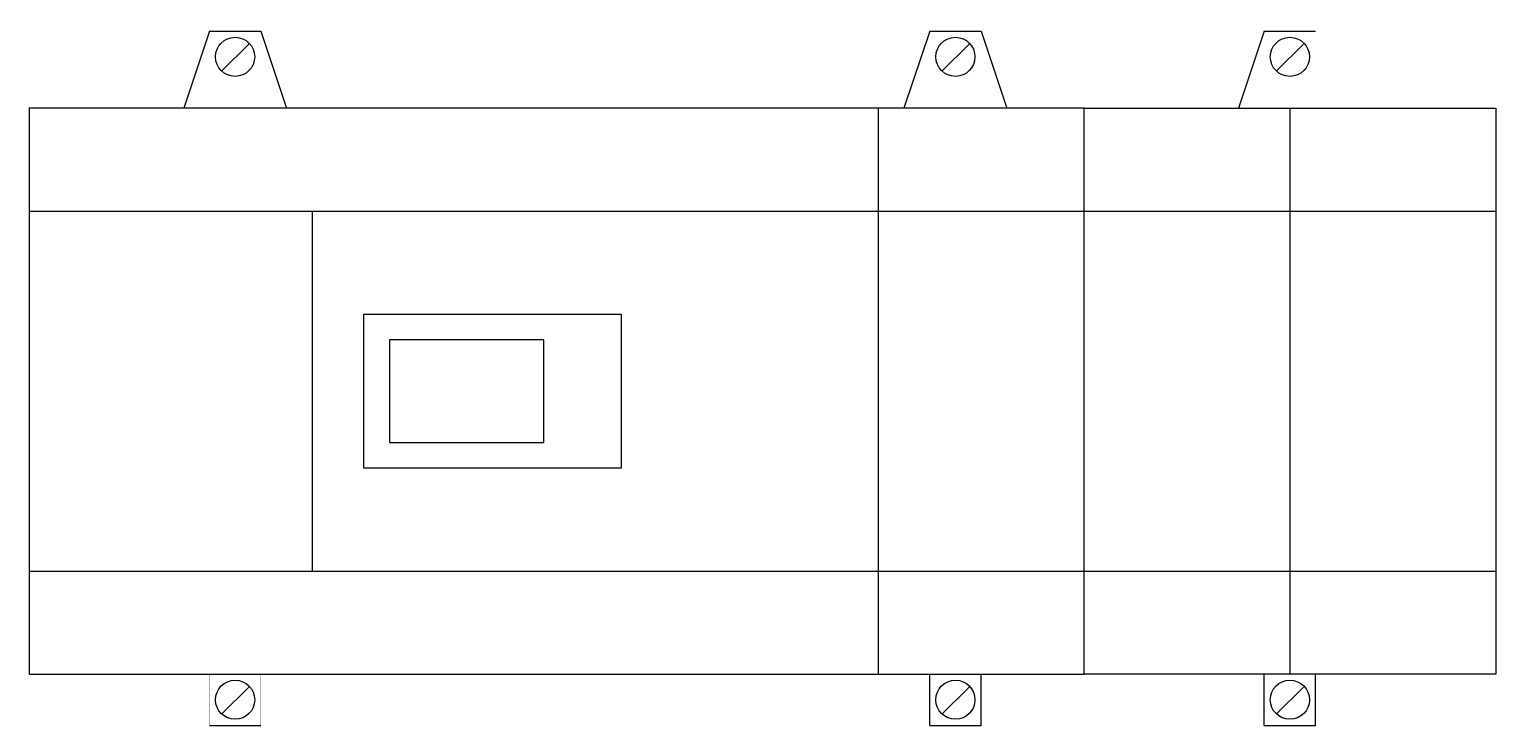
# Model space of a CAD drawing. Extents: x 0 to 3.56, y -0.13 to 1.57.
import ezdxf

# ---------------------------------------------------------------- set-up
doc = ezdxf.new("R2010")
doc.units = 0
doc.header["$MEASUREMENT"] = 0
doc.layers.add('1', color=5, linetype='CONTINUOUS')

msp = doc.modelspace()

# ---------------------------------------------------------------- linework, layer by layer
at = {"layer": '1'}
for p, q in [((0.4375, 1.5625), (0.375, 1.375)), ((0.4375, 1.5625), (0.5625, 1.5625)), ((0.5625, 1.5625), (0.625, 1.375)), ((2.1875, 1.5625), (2.125, 1.375)), ((2.1875, 1.5625), (2.3125, 1.5625)), ((2.3125, 1.5625), (2.375, 1.375)), ((2.3395, 1.5669), (2.3395, 1.5669)), ((3, 1.5625), (2.9375, 1.375)), ((3, 1.5625), (3.125, 1.5625)), ((3.152, 1.5669), (3.152, 1.5669)), ((0.4674, 1.4661), (0.5335, 1.5309)), ((2.2174, 1.4661), (2.2835, 1.5309)), ((3.0299, 1.4661), (3.096, 1.5309)), ((2.5625, 1.375), (0, 1.375)), ((0, 1.375), (0, 0)), ((2.0625, 1.375), (2.0625, 0)), ((2.5625, 0), (2.5625, 1.375)), ((2.5625, 1.375), (3.0625, 1.375)), ((3.0625, 1.375), (3.5625, 1.375)), ((3.0625, 1.375), (3.0625, 0)), ((3.5625, 1.375), (3.5625, 0)), ((0, 1.125), (2.5625, 1.125)), ((0.6875, 1.125), (0.6875, 0.25)), ((2.5625, 1.125), (3.5625, 1.125)), ((0.8125, 0.875), (1.4375, 0.875)), ((0.8125, 0.5), (0.8125, 0.875)), ((1.4375, 0.875), (1.4375, 0.5)), ((1.25, 0.8125), (0.875, 0.8125)), ((0.875, 0.8125), (0.875, 0.5625)), ((1.25, 0.5625), (1.25, 0.8125)), ((0.875, 0.5625), (1.25, 0.5625)), ((1.4375, 0.5), (0.8125, 0.5)), ((0, 0.25), (2.5625, 0.25)), ((2.5625, 0.25), (3.5625, 0.25)), ((0, 0), (2.5625, 0)), ((2.1875, -0.125), (2.1875, 0)), ((2.3125, -0.125), (2.3125, 0)), ((3.0625, 0), (2.5625, 0)), ((3, -0.125), (3, 0)), ((3.5625, 0), (3.0625, 0)), ((3.125, -0.125), (3.125, 0)), ((0.4674, -0.0964), (0.5335, -0.0316)), ((2.2174, -0.0964), (2.2835, -0.0316)), ((3.0299, -0.0964), (3.096, -0.0316)), ((0.4375, -0.125), (0.5625, -0.125)), ((2.1875, -0.125), (2.3125, -0.125)), ((3, -0.125), (3.125, -0.125))]:
    msp.add_line(p, q, dxfattribs=at)
at = {"layer": '1', "const_width": 0.001}
for points in [[(0.4375, -0.125), (0.4375, 0)], [(0.5625, -0.125), (0.5625, 0)]]:
    msp.add_lwpolyline(points, dxfattribs=at)
at = {"layer": '1'}
for centre in [(0.5, 1.5), (2.25, 1.5), (3.0625, 1.5), (0.5, -0.0625), (2.25, -0.0625), (3.0625, -0.0625)]:
    msp.add_circle(centre, 0.0475, dxfattribs=at)

doc.saveas('drawing.dxf')
